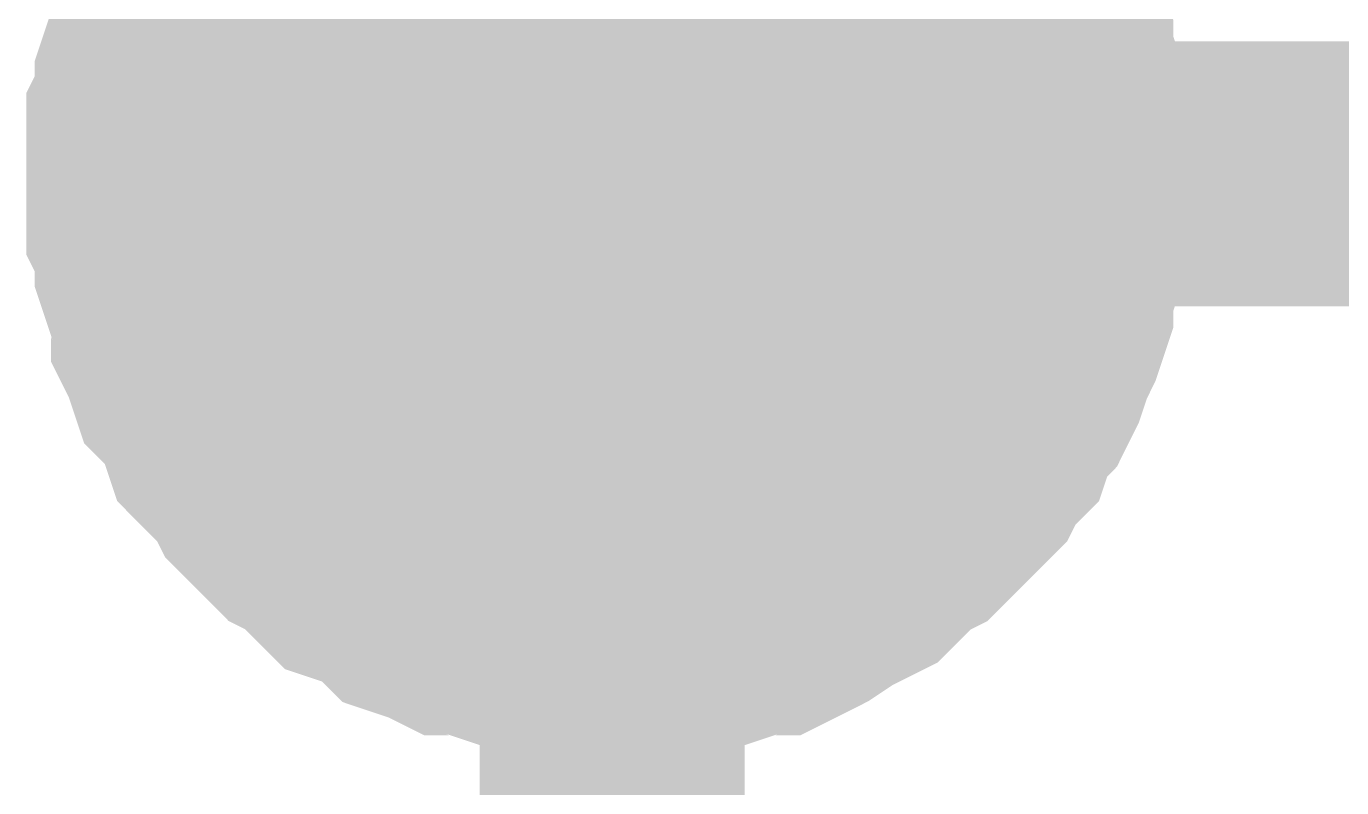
# Model space of a CAD drawing. Header units: inches. Extents: x 0 to 15, y 0 to 9.5.
# Drawn here: x 10.7731 to 10.8317, y 4.7726 to 4.8065 of the extents above; entities that cross this region are included whole.
import ezdxf

# ---------------------------------------------------------------- set-up
doc = ezdxf.new("R2010")
doc.units = ezdxf.units.IN
doc.header["$MEASUREMENT"] = 0
doc.layers.add('Sheet', color=255, linetype='Continuous')

msp = doc.modelspace()

# ---------------------------------------------------------------- linework, layer by layer
at = {"layer": 'Sheet'}
for points in [[(10.799236, 4.599818, 0.0118, 0.0118, 0), (10.799236, 4.799938, 0.0118, 0.0118, 0), (10.799236, 4.999691, 0.0118, 0.0118, 0)], [(10.779048, 4.799938, 0.0118, 0.0118, 0), (10.779048, 4.80104, 0.0118, 0.0118, 0), (10.779048, 4.802141, 0.0118, 0.0118, 0), (10.779415, 4.802876, 0.0118, 0.0118, 0), (10.779415, 4.803977, 0.0118, 0.0118, 0), (10.779782, 4.805079, 0.0118, 0.0118, 0), (10.780149, 4.805813, 0.0118, 0.0118, 0), (10.780149, 4.806915, 0.0118, 0.0118, 0), (10.780516, 4.807649, 0.0118, 0.0118, 0), (10.780883, 4.808384, 0.0118, 0.0118, 0), (10.781617, 4.809485, 0.0118, 0.0118, 0), (10.781984, 4.81022, 0.0118, 0.0118, 0), (10.782351, 4.810954, 0.0118, 0.0118, 0), (10.783085, 4.811688, 0.0118, 0.0118, 0), (10.783819, 4.812423, 0.0118, 0.0118, 0)], [(10.779048, 4.799938, 0.0118, 0.0118, 0), (10.779048, 4.80104, 0.0118, 0.0118, 0), (10.779048, 4.802141, 0.0118, 0.0118, 0), (10.779415, 4.802876, 0.0118, 0.0118, 0), (10.779415, 4.803977, 0.0118, 0.0118, 0), (10.779782, 4.805079, 0.0118, 0.0118, 0), (10.780149, 4.805813, 0.0118, 0.0118, 0), (10.780149, 4.806915, 0.0118, 0.0118, 0), (10.780516, 4.807649, 0.0118, 0.0118, 0), (10.780883, 4.808384, 0.0118, 0.0118, 0), (10.781617, 4.809485, 0.0118, 0.0118, 0), (10.781984, 4.81022, 0.0118, 0.0118, 0), (10.782351, 4.810954, 0.0118, 0.0118, 0), (10.783085, 4.811688, 0.0118, 0.0118, 0), (10.783819, 4.812423, 0.0118, 0.0118, 0)], [(10.779048, 4.799938, 0.0118, 0.0118, 0), (10.779048, 4.80104, 0.0118, 0.0118, 0), (10.779048, 4.802141, 0.0118, 0.0118, 0), (10.779415, 4.802876, 0.0118, 0.0118, 0), (10.779415, 4.803977, 0.0118, 0.0118, 0), (10.779782, 4.805079, 0.0118, 0.0118, 0), (10.780149, 4.805813, 0.0118, 0.0118, 0), (10.780149, 4.806915, 0.0118, 0.0118, 0), (10.780516, 4.807649, 0.0118, 0.0118, 0), (10.780883, 4.808384, 0.0118, 0.0118, 0), (10.781617, 4.809485, 0.0118, 0.0118, 0), (10.781984, 4.81022, 0.0118, 0.0118, 0), (10.782351, 4.810954, 0.0118, 0.0118, 0), (10.783085, 4.811688, 0.0118, 0.0118, 0), (10.783819, 4.812423, 0.0118, 0.0118, 0)], [(10.779048, 4.799938, 0.0118, 0.0118, 0), (10.779048, 4.80104, 0.0118, 0.0118, 0), (10.779048, 4.802141, 0.0118, 0.0118, 0), (10.779415, 4.802876, 0.0118, 0.0118, 0), (10.779415, 4.803977, 0.0118, 0.0118, 0), (10.779782, 4.805079, 0.0118, 0.0118, 0), (10.780149, 4.805813, 0.0118, 0.0118, 0), (10.780149, 4.806915, 0.0118, 0.0118, 0), (10.780516, 4.807649, 0.0118, 0.0118, 0), (10.780883, 4.808384, 0.0118, 0.0118, 0), (10.781617, 4.809485, 0.0118, 0.0118, 0), (10.781984, 4.81022, 0.0118, 0.0118, 0), (10.782351, 4.810954, 0.0118, 0.0118, 0), (10.783085, 4.811688, 0.0118, 0.0118, 0), (10.783819, 4.812423, 0.0118, 0.0118, 0)], [(10.814653, 4.812423, 0.0118, 0.0118, 0), (10.815021, 4.811688, 0.0118, 0.0118, 0), (10.815755, 4.810954, 0.0118, 0.0118, 0), (10.816122, 4.81022, 0.0118, 0.0118, 0), (10.816856, 4.809485, 0.0118, 0.0118, 0), (10.817223, 4.808384, 0.0118, 0.0118, 0), (10.81759, 4.807649, 0.0118, 0.0118, 0), (10.817957, 4.806915, 0.0118, 0.0118, 0), (10.818324, 4.805813, 0.0118, 0.0118, 0), (10.818324, 4.805079, 0.0118, 0.0118, 0), (10.818691, 4.803977, 0.0118, 0.0118, 0), (10.818691, 4.802876, 0.0118, 0.0118, 0), (10.819058, 4.802141, 0.0118, 0.0118, 0), (10.819058, 4.80104, 0.0118, 0.0118, 0), (10.819058, 4.799938, 0.0118, 0.0118, 0)], [(10.814653, 4.812423, 0.0118, 0.0118, 0), (10.815021, 4.811688, 0.0118, 0.0118, 0), (10.815755, 4.810954, 0.0118, 0.0118, 0), (10.816122, 4.81022, 0.0118, 0.0118, 0), (10.816856, 4.809485, 0.0118, 0.0118, 0), (10.817223, 4.808384, 0.0118, 0.0118, 0), (10.81759, 4.807649, 0.0118, 0.0118, 0), (10.817957, 4.806915, 0.0118, 0.0118, 0), (10.818324, 4.805813, 0.0118, 0.0118, 0), (10.818324, 4.805079, 0.0118, 0.0118, 0), (10.818691, 4.803977, 0.0118, 0.0118, 0), (10.818691, 4.802876, 0.0118, 0.0118, 0), (10.819058, 4.802141, 0.0118, 0.0118, 0), (10.819058, 4.80104, 0.0118, 0.0118, 0), (10.819058, 4.799938, 0.0118, 0.0118, 0)], [(10.814653, 4.812423, 0.0118, 0.0118, 0), (10.815021, 4.811688, 0.0118, 0.0118, 0), (10.815755, 4.810954, 0.0118, 0.0118, 0), (10.816122, 4.81022, 0.0118, 0.0118, 0), (10.816856, 4.809485, 0.0118, 0.0118, 0), (10.817223, 4.808384, 0.0118, 0.0118, 0), (10.81759, 4.807649, 0.0118, 0.0118, 0), (10.817957, 4.806915, 0.0118, 0.0118, 0), (10.818324, 4.805813, 0.0118, 0.0118, 0), (10.818324, 4.805079, 0.0118, 0.0118, 0), (10.818691, 4.803977, 0.0118, 0.0118, 0), (10.818691, 4.802876, 0.0118, 0.0118, 0), (10.819058, 4.802141, 0.0118, 0.0118, 0), (10.819058, 4.80104, 0.0118, 0.0118, 0), (10.819058, 4.799938, 0.0118, 0.0118, 0)], [(10.814653, 4.812423, 0.0118, 0.0118, 0), (10.815021, 4.811688, 0.0118, 0.0118, 0), (10.815755, 4.810954, 0.0118, 0.0118, 0), (10.816122, 4.81022, 0.0118, 0.0118, 0), (10.816856, 4.809485, 0.0118, 0.0118, 0), (10.817223, 4.808384, 0.0118, 0.0118, 0), (10.81759, 4.807649, 0.0118, 0.0118, 0), (10.817957, 4.806915, 0.0118, 0.0118, 0), (10.818324, 4.805813, 0.0118, 0.0118, 0), (10.818324, 4.805079, 0.0118, 0.0118, 0), (10.818691, 4.803977, 0.0118, 0.0118, 0), (10.818691, 4.802876, 0.0118, 0.0118, 0), (10.819058, 4.802141, 0.0118, 0.0118, 0), (10.819058, 4.80104, 0.0118, 0.0118, 0), (10.819058, 4.799938, 0.0118, 0.0118, 0)], [(10.779048, 4.799938, 0.0039, 0.0039, 0), (10.779048, 4.80104, 0.0039, 0.0039, 0), (10.779048, 4.802141, 0.0039, 0.0039, 0), (10.779415, 4.802876, 0.0039, 0.0039, 0), (10.779415, 4.803977, 0.0039, 0.0039, 0), (10.779782, 4.805079, 0.0039, 0.0039, 0), (10.780149, 4.805813, 0.0039, 0.0039, 0), (10.780149, 4.806915, 0.0039, 0.0039, 0), (10.780516, 4.807649, 0.0039, 0.0039, 0), (10.780883, 4.808384, 0.0039, 0.0039, 0), (10.781617, 4.809485, 0.0039, 0.0039, 0)], [(10.779048, 4.799938, 0.0039, 0.0039, 0), (10.779048, 4.80104, 0.0039, 0.0039, 0), (10.779048, 4.802141, 0.0039, 0.0039, 0), (10.779415, 4.802876, 0.0039, 0.0039, 0), (10.779415, 4.803977, 0.0039, 0.0039, 0), (10.779782, 4.805079, 0.0039, 0.0039, 0), (10.780149, 4.805813, 0.0039, 0.0039, 0), (10.780149, 4.806915, 0.0039, 0.0039, 0), (10.780516, 4.807649, 0.0039, 0.0039, 0), (10.780883, 4.808384, 0.0039, 0.0039, 0), (10.781617, 4.809485, 0.0039, 0.0039, 0)], [(10.779048, 4.799938, 0.0039, 0.0039, 0), (10.779048, 4.80104, 0.0039, 0.0039, 0), (10.779048, 4.802141, 0.0039, 0.0039, 0), (10.779415, 4.802876, 0.0039, 0.0039, 0), (10.779415, 4.803977, 0.0039, 0.0039, 0), (10.779782, 4.805079, 0.0039, 0.0039, 0), (10.780149, 4.805813, 0.0039, 0.0039, 0), (10.780149, 4.806915, 0.0039, 0.0039, 0), (10.780516, 4.807649, 0.0039, 0.0039, 0), (10.780883, 4.808384, 0.0039, 0.0039, 0), (10.781617, 4.809485, 0.0039, 0.0039, 0)], [(10.779048, 4.799938, 0.0039, 0.0039, 0), (10.779048, 4.80104, 0.0039, 0.0039, 0), (10.779048, 4.802141, 0.0039, 0.0039, 0), (10.779415, 4.802876, 0.0039, 0.0039, 0), (10.779415, 4.803977, 0.0039, 0.0039, 0), (10.779782, 4.805079, 0.0039, 0.0039, 0), (10.780149, 4.805813, 0.0039, 0.0039, 0), (10.780149, 4.806915, 0.0039, 0.0039, 0), (10.780516, 4.807649, 0.0039, 0.0039, 0), (10.780883, 4.808384, 0.0039, 0.0039, 0), (10.781617, 4.809485, 0.0039, 0.0039, 0)], [(10.816856, 4.809485, 0.0039, 0.0039, 0), (10.817223, 4.808384, 0.0039, 0.0039, 0), (10.81759, 4.807649, 0.0039, 0.0039, 0), (10.817957, 4.806915, 0.0039, 0.0039, 0), (10.818324, 4.805813, 0.0039, 0.0039, 0), (10.818324, 4.805079, 0.0039, 0.0039, 0), (10.818691, 4.803977, 0.0039, 0.0039, 0), (10.818691, 4.802876, 0.0039, 0.0039, 0), (10.819058, 4.802141, 0.0039, 0.0039, 0), (10.819058, 4.80104, 0.0039, 0.0039, 0), (10.819058, 4.799938, 0.0039, 0.0039, 0)], [(10.816856, 4.809485, 0.0039, 0.0039, 0), (10.817223, 4.808384, 0.0039, 0.0039, 0), (10.81759, 4.807649, 0.0039, 0.0039, 0), (10.817957, 4.806915, 0.0039, 0.0039, 0), (10.818324, 4.805813, 0.0039, 0.0039, 0), (10.818324, 4.805079, 0.0039, 0.0039, 0), (10.818691, 4.803977, 0.0039, 0.0039, 0), (10.818691, 4.802876, 0.0039, 0.0039, 0), (10.819058, 4.802141, 0.0039, 0.0039, 0), (10.819058, 4.80104, 0.0039, 0.0039, 0), (10.819058, 4.799938, 0.0039, 0.0039, 0)], [(10.816856, 4.809485, 0.0039, 0.0039, 0), (10.817223, 4.808384, 0.0039, 0.0039, 0), (10.81759, 4.807649, 0.0039, 0.0039, 0), (10.817957, 4.806915, 0.0039, 0.0039, 0), (10.818324, 4.805813, 0.0039, 0.0039, 0), (10.818324, 4.805079, 0.0039, 0.0039, 0), (10.818691, 4.803977, 0.0039, 0.0039, 0), (10.818691, 4.802876, 0.0039, 0.0039, 0), (10.819058, 4.802141, 0.0039, 0.0039, 0), (10.819058, 4.80104, 0.0039, 0.0039, 0), (10.819058, 4.799938, 0.0039, 0.0039, 0)], [(10.816856, 4.809485, 0.0039, 0.0039, 0), (10.817223, 4.808384, 0.0039, 0.0039, 0), (10.81759, 4.807649, 0.0039, 0.0039, 0), (10.817957, 4.806915, 0.0039, 0.0039, 0), (10.818324, 4.805813, 0.0039, 0.0039, 0), (10.818324, 4.805079, 0.0039, 0.0039, 0), (10.818691, 4.803977, 0.0039, 0.0039, 0), (10.818691, 4.802876, 0.0039, 0.0039, 0), (10.819058, 4.802141, 0.0039, 0.0039, 0), (10.819058, 4.80104, 0.0039, 0.0039, 0), (10.819058, 4.799938, 0.0039, 0.0039, 0)], [(10.799236, 4.779743, 0.0118, 0.0118, 0), (10.798135, 4.779743, 0.0118, 0.0118, 0), (10.797034, 4.779743, 0.0118, 0.0118, 0), (10.7963, 4.78011, 0.0118, 0.0118, 0), (10.795199, 4.78011, 0.0118, 0.0118, 0), (10.794097, 4.780477, 0.0118, 0.0118, 0), (10.793363, 4.780844, 0.0118, 0.0118, 0), (10.792262, 4.780844, 0.0118, 0.0118, 0), (10.791528, 4.781211, 0.0118, 0.0118, 0), (10.790427, 4.781579, 0.0118, 0.0118, 0), (10.789693, 4.782313, 0.0118, 0.0118, 0), (10.788958, 4.78268, 0.0118, 0.0118, 0), (10.787857, 4.783047, 0.0118, 0.0118, 0), (10.787123, 4.783782, 0.0118, 0.0118, 0), (10.786389, 4.784516, 0.0118, 0.0118, 0), (10.785655, 4.784883, 0.0118, 0.0118, 0), (10.784921, 4.785618, 0.0118, 0.0118, 0), (10.784187, 4.786352, 0.0118, 0.0118, 0), (10.783819, 4.787086, 0.0118, 0.0118, 0), (10.783085, 4.787821, 0.0118, 0.0118, 0), (10.782351, 4.788555, 0.0118, 0.0118, 0), (10.781984, 4.789657, 0.0118, 0.0118, 0), (10.781617, 4.790391, 0.0118, 0.0118, 0), (10.780883, 4.791126, 0.0118, 0.0118, 0), (10.780516, 4.792227, 0.0118, 0.0118, 0), (10.780149, 4.792962, 0.0118, 0.0118, 0), (10.780149, 4.794063, 0.0118, 0.0118, 0), (10.779782, 4.794797, 0.0118, 0.0118, 0), (10.779415, 4.795899, 0.0118, 0.0118, 0), (10.779415, 4.797001, 0.0118, 0.0118, 0), (10.779048, 4.797735, 0.0118, 0.0118, 0), (10.779048, 4.798837, 0.0118, 0.0118, 0), (10.779048, 4.799938, 0.0118, 0.0118, 0)], [(10.779048, 4.799938, 0.0118, 0.0118, 0), (10.779048, 4.799938, 0.0118, 0.0118, 0)], [(10.799236, 4.779743, 0.0118, 0.0118, 0), (10.798135, 4.779743, 0.0118, 0.0118, 0), (10.797034, 4.779743, 0.0118, 0.0118, 0), (10.7963, 4.78011, 0.0118, 0.0118, 0), (10.795199, 4.78011, 0.0118, 0.0118, 0), (10.794097, 4.780477, 0.0118, 0.0118, 0), (10.793363, 4.780844, 0.0118, 0.0118, 0), (10.792262, 4.780844, 0.0118, 0.0118, 0), (10.791528, 4.781211, 0.0118, 0.0118, 0), (10.790427, 4.781579, 0.0118, 0.0118, 0), (10.789693, 4.782313, 0.0118, 0.0118, 0), (10.788958, 4.78268, 0.0118, 0.0118, 0), (10.787857, 4.783047, 0.0118, 0.0118, 0), (10.787123, 4.783782, 0.0118, 0.0118, 0), (10.786389, 4.784516, 0.0118, 0.0118, 0), (10.785655, 4.784883, 0.0118, 0.0118, 0), (10.784921, 4.785618, 0.0118, 0.0118, 0), (10.784187, 4.786352, 0.0118, 0.0118, 0), (10.783819, 4.787086, 0.0118, 0.0118, 0), (10.783085, 4.787821, 0.0118, 0.0118, 0), (10.782351, 4.788555, 0.0118, 0.0118, 0), (10.781984, 4.789657, 0.0118, 0.0118, 0), (10.781617, 4.790391, 0.0118, 0.0118, 0), (10.780883, 4.791126, 0.0118, 0.0118, 0), (10.780516, 4.792227, 0.0118, 0.0118, 0), (10.780149, 4.792962, 0.0118, 0.0118, 0), (10.780149, 4.794063, 0.0118, 0.0118, 0), (10.779782, 4.794797, 0.0118, 0.0118, 0), (10.779415, 4.795899, 0.0118, 0.0118, 0), (10.779415, 4.797001, 0.0118, 0.0118, 0), (10.779048, 4.797735, 0.0118, 0.0118, 0), (10.779048, 4.798837, 0.0118, 0.0118, 0), (10.779048, 4.799938, 0.0118, 0.0118, 0)], [(10.779048, 4.799938, 0.0118, 0.0118, 0), (10.779048, 4.799938, 0.0118, 0.0118, 0)], [(10.799236, 4.779743, 0.0118, 0.0118, 0), (10.798135, 4.779743, 0.0118, 0.0118, 0), (10.797034, 4.779743, 0.0118, 0.0118, 0), (10.7963, 4.78011, 0.0118, 0.0118, 0), (10.795199, 4.78011, 0.0118, 0.0118, 0), (10.794097, 4.780477, 0.0118, 0.0118, 0), (10.793363, 4.780844, 0.0118, 0.0118, 0), (10.792262, 4.780844, 0.0118, 0.0118, 0), (10.791528, 4.781211, 0.0118, 0.0118, 0), (10.790427, 4.781579, 0.0118, 0.0118, 0), (10.789693, 4.782313, 0.0118, 0.0118, 0), (10.788958, 4.78268, 0.0118, 0.0118, 0), (10.787857, 4.783047, 0.0118, 0.0118, 0), (10.787123, 4.783782, 0.0118, 0.0118, 0), (10.786389, 4.784516, 0.0118, 0.0118, 0), (10.785655, 4.784883, 0.0118, 0.0118, 0), (10.784921, 4.785618, 0.0118, 0.0118, 0), (10.784187, 4.786352, 0.0118, 0.0118, 0), (10.783819, 4.787086, 0.0118, 0.0118, 0), (10.783085, 4.787821, 0.0118, 0.0118, 0), (10.782351, 4.788555, 0.0118, 0.0118, 0), (10.781984, 4.789657, 0.0118, 0.0118, 0), (10.781617, 4.790391, 0.0118, 0.0118, 0), (10.780883, 4.791126, 0.0118, 0.0118, 0), (10.780516, 4.792227, 0.0118, 0.0118, 0), (10.780149, 4.792962, 0.0118, 0.0118, 0), (10.780149, 4.794063, 0.0118, 0.0118, 0), (10.779782, 4.794797, 0.0118, 0.0118, 0), (10.779415, 4.795899, 0.0118, 0.0118, 0), (10.779415, 4.797001, 0.0118, 0.0118, 0), (10.779048, 4.797735, 0.0118, 0.0118, 0), (10.779048, 4.798837, 0.0118, 0.0118, 0), (10.779048, 4.799938, 0.0118, 0.0118, 0)], [(10.779048, 4.799938, 0.0118, 0.0118, 0), (10.779048, 4.799938, 0.0118, 0.0118, 0)], [(10.799236, 4.779743, 0.0118, 0.0118, 0), (10.798135, 4.779743, 0.0118, 0.0118, 0), (10.797034, 4.779743, 0.0118, 0.0118, 0), (10.7963, 4.78011, 0.0118, 0.0118, 0), (10.795199, 4.78011, 0.0118, 0.0118, 0), (10.794097, 4.780477, 0.0118, 0.0118, 0), (10.793363, 4.780844, 0.0118, 0.0118, 0), (10.792262, 4.780844, 0.0118, 0.0118, 0), (10.791528, 4.781211, 0.0118, 0.0118, 0), (10.790427, 4.781579, 0.0118, 0.0118, 0), (10.789693, 4.782313, 0.0118, 0.0118, 0), (10.788958, 4.78268, 0.0118, 0.0118, 0), (10.787857, 4.783047, 0.0118, 0.0118, 0), (10.787123, 4.783782, 0.0118, 0.0118, 0), (10.786389, 4.784516, 0.0118, 0.0118, 0), (10.785655, 4.784883, 0.0118, 0.0118, 0), (10.784921, 4.785618, 0.0118, 0.0118, 0), (10.784187, 4.786352, 0.0118, 0.0118, 0), (10.783819, 4.787086, 0.0118, 0.0118, 0), (10.783085, 4.787821, 0.0118, 0.0118, 0), (10.782351, 4.788555, 0.0118, 0.0118, 0), (10.781984, 4.789657, 0.0118, 0.0118, 0), (10.781617, 4.790391, 0.0118, 0.0118, 0), (10.780883, 4.791126, 0.0118, 0.0118, 0), (10.780516, 4.792227, 0.0118, 0.0118, 0), (10.780149, 4.792962, 0.0118, 0.0118, 0), (10.780149, 4.794063, 0.0118, 0.0118, 0), (10.779782, 4.794797, 0.0118, 0.0118, 0), (10.779415, 4.795899, 0.0118, 0.0118, 0), (10.779415, 4.797001, 0.0118, 0.0118, 0), (10.779048, 4.797735, 0.0118, 0.0118, 0), (10.779048, 4.798837, 0.0118, 0.0118, 0), (10.779048, 4.799938, 0.0118, 0.0118, 0)], [(10.779048, 4.799938, 0.0118, 0.0118, 0), (10.779048, 4.799938, 0.0118, 0.0118, 0)], [(11.498874, 4.799938, 0.0118, 0.0118, 0), (10.799236, 4.799938, 0.0118, 0.0118, 0)], [(10.819058, 4.799938, 0.0118, 0.0118, 0), (10.819058, 4.798837, 0.0118, 0.0118, 0), (10.819058, 4.797735, 0.0118, 0.0118, 0), (10.818691, 4.797001, 0.0118, 0.0118, 0), (10.818691, 4.795899, 0.0118, 0.0118, 0), (10.818324, 4.794797, 0.0118, 0.0118, 0), (10.818324, 4.794063, 0.0118, 0.0118, 0), (10.817957, 4.792962, 0.0118, 0.0118, 0), (10.81759, 4.792227, 0.0118, 0.0118, 0), (10.817223, 4.791126, 0.0118, 0.0118, 0), (10.816856, 4.790391, 0.0118, 0.0118, 0), (10.816122, 4.789657, 0.0118, 0.0118, 0), (10.815755, 4.788555, 0.0118, 0.0118, 0), (10.815021, 4.787821, 0.0118, 0.0118, 0), (10.814653, 4.787086, 0.0118, 0.0118, 0), (10.813919, 4.786352, 0.0118, 0.0118, 0), (10.813185, 4.785618, 0.0118, 0.0118, 0), (10.812451, 4.784883, 0.0118, 0.0118, 0), (10.811717, 4.784516, 0.0118, 0.0118, 0), (10.810983, 4.783782, 0.0118, 0.0118, 0), (10.810249, 4.783047, 0.0118, 0.0118, 0), (10.809514, 4.78268, 0.0118, 0.0118, 0), (10.80878, 4.782313, 0.0118, 0.0118, 0), (10.807679, 4.781579, 0.0118, 0.0118, 0), (10.806945, 4.781211, 0.0118, 0.0118, 0), (10.806211, 4.780844, 0.0118, 0.0118, 0), (10.80511, 4.780844, 0.0118, 0.0118, 0), (10.804375, 4.780477, 0.0118, 0.0118, 0), (10.803274, 4.78011, 0.0118, 0.0118, 0), (10.802173, 4.78011, 0.0118, 0.0118, 0), (10.801439, 4.779743, 0.0118, 0.0118, 0), (10.800338, 4.779743, 0.0118, 0.0118, 0), (10.799236, 4.779743, 0.0118, 0.0118, 0)], [(10.819058, 4.799938, 0.0118, 0.0118, 0), (10.819058, 4.798837, 0.0118, 0.0118, 0), (10.819058, 4.797735, 0.0118, 0.0118, 0), (10.818691, 4.797001, 0.0118, 0.0118, 0), (10.818691, 4.795899, 0.0118, 0.0118, 0), (10.818324, 4.794797, 0.0118, 0.0118, 0), (10.818324, 4.794063, 0.0118, 0.0118, 0), (10.817957, 4.792962, 0.0118, 0.0118, 0), (10.81759, 4.792227, 0.0118, 0.0118, 0), (10.817223, 4.791126, 0.0118, 0.0118, 0), (10.816856, 4.790391, 0.0118, 0.0118, 0), (10.816122, 4.789657, 0.0118, 0.0118, 0), (10.815755, 4.788555, 0.0118, 0.0118, 0), (10.815021, 4.787821, 0.0118, 0.0118, 0), (10.814653, 4.787086, 0.0118, 0.0118, 0), (10.813919, 4.786352, 0.0118, 0.0118, 0), (10.813185, 4.785618, 0.0118, 0.0118, 0), (10.812451, 4.784883, 0.0118, 0.0118, 0), (10.811717, 4.784516, 0.0118, 0.0118, 0), (10.810983, 4.783782, 0.0118, 0.0118, 0), (10.810249, 4.783047, 0.0118, 0.0118, 0), (10.809514, 4.78268, 0.0118, 0.0118, 0), (10.80878, 4.782313, 0.0118, 0.0118, 0), (10.807679, 4.781579, 0.0118, 0.0118, 0), (10.806945, 4.781211, 0.0118, 0.0118, 0), (10.806211, 4.780844, 0.0118, 0.0118, 0), (10.80511, 4.780844, 0.0118, 0.0118, 0), (10.804375, 4.780477, 0.0118, 0.0118, 0), (10.803274, 4.78011, 0.0118, 0.0118, 0), (10.802173, 4.78011, 0.0118, 0.0118, 0), (10.801439, 4.779743, 0.0118, 0.0118, 0), (10.800338, 4.779743, 0.0118, 0.0118, 0), (10.799236, 4.779743, 0.0118, 0.0118, 0)], [(10.819058, 4.799938, 0.0118, 0.0118, 0), (10.819058, 4.798837, 0.0118, 0.0118, 0), (10.819058, 4.797735, 0.0118, 0.0118, 0), (10.818691, 4.797001, 0.0118, 0.0118, 0), (10.818691, 4.795899, 0.0118, 0.0118, 0), (10.818324, 4.794797, 0.0118, 0.0118, 0), (10.818324, 4.794063, 0.0118, 0.0118, 0), (10.817957, 4.792962, 0.0118, 0.0118, 0), (10.81759, 4.792227, 0.0118, 0.0118, 0), (10.817223, 4.791126, 0.0118, 0.0118, 0), (10.816856, 4.790391, 0.0118, 0.0118, 0), (10.816122, 4.789657, 0.0118, 0.0118, 0), (10.815755, 4.788555, 0.0118, 0.0118, 0), (10.815021, 4.787821, 0.0118, 0.0118, 0), (10.814653, 4.787086, 0.0118, 0.0118, 0), (10.813919, 4.786352, 0.0118, 0.0118, 0), (10.813185, 4.785618, 0.0118, 0.0118, 0), (10.812451, 4.784883, 0.0118, 0.0118, 0), (10.811717, 4.784516, 0.0118, 0.0118, 0), (10.810983, 4.783782, 0.0118, 0.0118, 0), (10.810249, 4.783047, 0.0118, 0.0118, 0), (10.809514, 4.78268, 0.0118, 0.0118, 0), (10.80878, 4.782313, 0.0118, 0.0118, 0), (10.807679, 4.781579, 0.0118, 0.0118, 0), (10.806945, 4.781211, 0.0118, 0.0118, 0), (10.806211, 4.780844, 0.0118, 0.0118, 0), (10.80511, 4.780844, 0.0118, 0.0118, 0), (10.804375, 4.780477, 0.0118, 0.0118, 0), (10.803274, 4.78011, 0.0118, 0.0118, 0), (10.802173, 4.78011, 0.0118, 0.0118, 0), (10.801439, 4.779743, 0.0118, 0.0118, 0), (10.800338, 4.779743, 0.0118, 0.0118, 0), (10.799236, 4.779743, 0.0118, 0.0118, 0)], [(10.819058, 4.799938, 0.0118, 0.0118, 0), (10.819058, 4.798837, 0.0118, 0.0118, 0), (10.819058, 4.797735, 0.0118, 0.0118, 0), (10.818691, 4.797001, 0.0118, 0.0118, 0), (10.818691, 4.795899, 0.0118, 0.0118, 0), (10.818324, 4.794797, 0.0118, 0.0118, 0), (10.818324, 4.794063, 0.0118, 0.0118, 0), (10.817957, 4.792962, 0.0118, 0.0118, 0), (10.81759, 4.792227, 0.0118, 0.0118, 0), (10.817223, 4.791126, 0.0118, 0.0118, 0), (10.816856, 4.790391, 0.0118, 0.0118, 0), (10.816122, 4.789657, 0.0118, 0.0118, 0), (10.815755, 4.788555, 0.0118, 0.0118, 0), (10.815021, 4.787821, 0.0118, 0.0118, 0), (10.814653, 4.787086, 0.0118, 0.0118, 0), (10.813919, 4.786352, 0.0118, 0.0118, 0), (10.813185, 4.785618, 0.0118, 0.0118, 0), (10.812451, 4.784883, 0.0118, 0.0118, 0), (10.811717, 4.784516, 0.0118, 0.0118, 0), (10.810983, 4.783782, 0.0118, 0.0118, 0), (10.810249, 4.783047, 0.0118, 0.0118, 0), (10.809514, 4.78268, 0.0118, 0.0118, 0), (10.80878, 4.782313, 0.0118, 0.0118, 0), (10.807679, 4.781579, 0.0118, 0.0118, 0), (10.806945, 4.781211, 0.0118, 0.0118, 0), (10.806211, 4.780844, 0.0118, 0.0118, 0), (10.80511, 4.780844, 0.0118, 0.0118, 0), (10.804375, 4.780477, 0.0118, 0.0118, 0), (10.803274, 4.78011, 0.0118, 0.0118, 0), (10.802173, 4.78011, 0.0118, 0.0118, 0), (10.801439, 4.779743, 0.0118, 0.0118, 0), (10.800338, 4.779743, 0.0118, 0.0118, 0), (10.799236, 4.779743, 0.0118, 0.0118, 0)], [(10.819058, 4.799938, 0.0118, 0.0118, 0), (10.819058, 4.799938, 0.0118, 0.0118, 0), (10.819058, 4.799938, 0.0118, 0.0118, 0), (10.819058, 4.799938, 0.0118, 0.0118, 0), (10.819058, 4.799938, 0.0118, 0.0118, 0), (10.819058, 4.799938, 0.0118, 0.0118, 0), (10.819058, 4.799938, 0.0118, 0.0118, 0), (10.819058, 4.799938, 0.0118, 0.0118, 0), (10.819058, 4.799938, 0.0118, 0.0118, 0), (10.819058, 4.799938, 0.0118, 0.0118, 0), (10.819058, 4.799938, 0.0118, 0.0118, 0), (10.819058, 4.799938, 0.0118, 0.0118, 0), (10.819058, 4.799938, 0.0118, 0.0118, 0), (10.819058, 4.799938, 0.0118, 0.0118, 0), (10.819058, 4.799938, 0.0118, 0.0118, 0), (10.819058, 4.799938, 0.0118, 0.0118, 0), (10.819058, 4.799938, 0.0118, 0.0118, 0), (10.819058, 4.799938, 0.0118, 0.0118, 0), (10.819058, 4.799938, 0.0118, 0.0118, 0), (10.819058, 4.799938, 0.0118, 0.0118, 0), (10.819058, 4.799938, 0.0118, 0.0118, 0), (10.819058, 4.799938, 0.0118, 0.0118, 0), (10.819058, 4.799938, 0.0118, 0.0118, 0), (10.819058, 4.799938, 0.0118, 0.0118, 0), (10.819058, 4.799938, 0.0118, 0.0118, 0), (10.819058, 4.799938, 0.0118, 0.0118, 0), (10.819058, 4.799938, 0.0118, 0.0118, 0), (10.819058, 4.799938, 0.0118, 0.0118, 0), (10.819058, 4.799938, 0.0118, 0.0118, 0), (10.819058, 4.799938, 0.0118, 0.0118, 0), (10.819058, 4.799938, 0.0118, 0.0118, 0), (10.819058, 4.799938, 0.0118, 0.0118, 0), (10.819058, 4.799938, 0.0118, 0.0118, 0)], [(10.819058, 4.799938, 0.0118, 0.0118, 0), (10.819058, 4.799938, 0.0118, 0.0118, 0)], [(10.819058, 4.799938, 0.0118, 0.0118, 0), (10.819058, 4.799938, 0.0118, 0.0118, 0), (10.819058, 4.799938, 0.0118, 0.0118, 0), (10.819058, 4.799938, 0.0118, 0.0118, 0), (10.819058, 4.799938, 0.0118, 0.0118, 0), (10.819058, 4.799938, 0.0118, 0.0118, 0), (10.819058, 4.799938, 0.0118, 0.0118, 0), (10.819058, 4.799938, 0.0118, 0.0118, 0), (10.819058, 4.799938, 0.0118, 0.0118, 0), (10.819058, 4.799938, 0.0118, 0.0118, 0), (10.819058, 4.799938, 0.0118, 0.0118, 0), (10.819058, 4.799938, 0.0118, 0.0118, 0), (10.819058, 4.799938, 0.0118, 0.0118, 0), (10.819058, 4.799938, 0.0118, 0.0118, 0), (10.819058, 4.799938, 0.0118, 0.0118, 0), (10.819058, 4.799938, 0.0118, 0.0118, 0), (10.819058, 4.799938, 0.0118, 0.0118, 0), (10.819058, 4.799938, 0.0118, 0.0118, 0), (10.819058, 4.799938, 0.0118, 0.0118, 0), (10.819058, 4.799938, 0.0118, 0.0118, 0), (10.819058, 4.799938, 0.0118, 0.0118, 0), (10.819058, 4.799938, 0.0118, 0.0118, 0), (10.819058, 4.799938, 0.0118, 0.0118, 0), (10.819058, 4.799938, 0.0118, 0.0118, 0), (10.819058, 4.799938, 0.0118, 0.0118, 0), (10.819058, 4.799938, 0.0118, 0.0118, 0), (10.819058, 4.799938, 0.0118, 0.0118, 0), (10.819058, 4.799938, 0.0118, 0.0118, 0), (10.819058, 4.799938, 0.0118, 0.0118, 0), (10.819058, 4.799938, 0.0118, 0.0118, 0), (10.819058, 4.799938, 0.0118, 0.0118, 0), (10.819058, 4.799938, 0.0118, 0.0118, 0), (10.819058, 4.799938, 0.0118, 0.0118, 0)], [(10.819058, 4.799938, 0.0118, 0.0118, 0), (10.819058, 4.799938, 0.0118, 0.0118, 0)], [(10.819058, 4.799938, 0.0118, 0.0118, 0), (10.819058, 4.799938, 0.0118, 0.0118, 0), (10.819058, 4.799938, 0.0118, 0.0118, 0), (10.819058, 4.799938, 0.0118, 0.0118, 0), (10.819058, 4.799938, 0.0118, 0.0118, 0), (10.819058, 4.799938, 0.0118, 0.0118, 0), (10.819058, 4.799938, 0.0118, 0.0118, 0), (10.819058, 4.799938, 0.0118, 0.0118, 0), (10.819058, 4.799938, 0.0118, 0.0118, 0), (10.819058, 4.799938, 0.0118, 0.0118, 0), (10.819058, 4.799938, 0.0118, 0.0118, 0), (10.819058, 4.799938, 0.0118, 0.0118, 0), (10.819058, 4.799938, 0.0118, 0.0118, 0), (10.819058, 4.799938, 0.0118, 0.0118, 0), (10.819058, 4.799938, 0.0118, 0.0118, 0), (10.819058, 4.799938, 0.0118, 0.0118, 0), (10.819058, 4.799938, 0.0118, 0.0118, 0), (10.819058, 4.799938, 0.0118, 0.0118, 0), (10.819058, 4.799938, 0.0118, 0.0118, 0), (10.819058, 4.799938, 0.0118, 0.0118, 0), (10.819058, 4.799938, 0.0118, 0.0118, 0), (10.819058, 4.799938, 0.0118, 0.0118, 0), (10.819058, 4.799938, 0.0118, 0.0118, 0), (10.819058, 4.799938, 0.0118, 0.0118, 0), (10.819058, 4.799938, 0.0118, 0.0118, 0), (10.819058, 4.799938, 0.0118, 0.0118, 0), (10.819058, 4.799938, 0.0118, 0.0118, 0), (10.819058, 4.799938, 0.0118, 0.0118, 0), (10.819058, 4.799938, 0.0118, 0.0118, 0), (10.819058, 4.799938, 0.0118, 0.0118, 0), (10.819058, 4.799938, 0.0118, 0.0118, 0), (10.819058, 4.799938, 0.0118, 0.0118, 0), (10.819058, 4.799938, 0.0118, 0.0118, 0)], [(10.819058, 4.799938, 0.0118, 0.0118, 0), (10.819058, 4.799938, 0.0118, 0.0118, 0)], [(10.819058, 4.799938, 0.0118, 0.0118, 0), (10.819058, 4.799938, 0.0118, 0.0118, 0), (10.819058, 4.799938, 0.0118, 0.0118, 0), (10.819058, 4.799938, 0.0118, 0.0118, 0), (10.819058, 4.799938, 0.0118, 0.0118, 0), (10.819058, 4.799938, 0.0118, 0.0118, 0), (10.819058, 4.799938, 0.0118, 0.0118, 0), (10.819058, 4.799938, 0.0118, 0.0118, 0), (10.819058, 4.799938, 0.0118, 0.0118, 0), (10.819058, 4.799938, 0.0118, 0.0118, 0), (10.819058, 4.799938, 0.0118, 0.0118, 0), (10.819058, 4.799938, 0.0118, 0.0118, 0), (10.819058, 4.799938, 0.0118, 0.0118, 0), (10.819058, 4.799938, 0.0118, 0.0118, 0), (10.819058, 4.799938, 0.0118, 0.0118, 0), (10.819058, 4.799938, 0.0118, 0.0118, 0), (10.819058, 4.799938, 0.0118, 0.0118, 0), (10.819058, 4.799938, 0.0118, 0.0118, 0), (10.819058, 4.799938, 0.0118, 0.0118, 0), (10.819058, 4.799938, 0.0118, 0.0118, 0), (10.819058, 4.799938, 0.0118, 0.0118, 0), (10.819058, 4.799938, 0.0118, 0.0118, 0), (10.819058, 4.799938, 0.0118, 0.0118, 0), (10.819058, 4.799938, 0.0118, 0.0118, 0), (10.819058, 4.799938, 0.0118, 0.0118, 0), (10.819058, 4.799938, 0.0118, 0.0118, 0), (10.819058, 4.799938, 0.0118, 0.0118, 0), (10.819058, 4.799938, 0.0118, 0.0118, 0), (10.819058, 4.799938, 0.0118, 0.0118, 0), (10.819058, 4.799938, 0.0118, 0.0118, 0), (10.819058, 4.799938, 0.0118, 0.0118, 0), (10.819058, 4.799938, 0.0118, 0.0118, 0), (10.819058, 4.799938, 0.0118, 0.0118, 0)], [(10.819058, 4.799938, 0.0118, 0.0118, 0), (10.819058, 4.799938, 0.0118, 0.0118, 0)], [(10.799236, 4.779743, 0.0039, 0.0039, 0), (10.798135, 4.779743, 0.0039, 0.0039, 0), (10.797034, 4.779743, 0.0039, 0.0039, 0), (10.7963, 4.78011, 0.0039, 0.0039, 0), (10.795199, 4.78011, 0.0039, 0.0039, 0), (10.794097, 4.780477, 0.0039, 0.0039, 0), (10.793363, 4.780844, 0.0039, 0.0039, 0), (10.792262, 4.780844, 0.0039, 0.0039, 0), (10.791528, 4.781211, 0.0039, 0.0039, 0), (10.790427, 4.781579, 0.0039, 0.0039, 0), (10.789693, 4.782313, 0.0039, 0.0039, 0), (10.788958, 4.78268, 0.0039, 0.0039, 0), (10.787857, 4.783047, 0.0039, 0.0039, 0), (10.787123, 4.783782, 0.0039, 0.0039, 0), (10.786389, 4.784516, 0.0039, 0.0039, 0), (10.785655, 4.784883, 0.0039, 0.0039, 0), (10.784921, 4.785618, 0.0039, 0.0039, 0), (10.784187, 4.786352, 0.0039, 0.0039, 0), (10.783819, 4.787086, 0.0039, 0.0039, 0), (10.783085, 4.787821, 0.0039, 0.0039, 0), (10.782351, 4.788555, 0.0039, 0.0039, 0), (10.781984, 4.789657, 0.0039, 0.0039, 0), (10.781617, 4.790391, 0.0039, 0.0039, 0), (10.780883, 4.791126, 0.0039, 0.0039, 0), (10.780516, 4.792227, 0.0039, 0.0039, 0), (10.780149, 4.792962, 0.0039, 0.0039, 0), (10.780149, 4.794063, 0.0039, 0.0039, 0), (10.779782, 4.794797, 0.0039, 0.0039, 0), (10.779415, 4.795899, 0.0039, 0.0039, 0), (10.779415, 4.797001, 0.0039, 0.0039, 0), (10.779048, 4.797735, 0.0039, 0.0039, 0), (10.779048, 4.798837, 0.0039, 0.0039, 0), (10.779048, 4.799938, 0.0039, 0.0039, 0)], [(10.779048, 4.799938, 0.0039, 0.0039, 0), (10.779048, 4.799938, 0.0039, 0.0039, 0)], [(10.799236, 4.779743, 0.0039, 0.0039, 0), (10.798135, 4.779743, 0.0039, 0.0039, 0), (10.797034, 4.779743, 0.0039, 0.0039, 0), (10.7963, 4.78011, 0.0039, 0.0039, 0), (10.795199, 4.78011, 0.0039, 0.0039, 0), (10.794097, 4.780477, 0.0039, 0.0039, 0), (10.793363, 4.780844, 0.0039, 0.0039, 0), (10.792262, 4.780844, 0.0039, 0.0039, 0), (10.791528, 4.781211, 0.0039, 0.0039, 0), (10.790427, 4.781579, 0.0039, 0.0039, 0), (10.789693, 4.782313, 0.0039, 0.0039, 0), (10.788958, 4.78268, 0.0039, 0.0039, 0), (10.787857, 4.783047, 0.0039, 0.0039, 0), (10.787123, 4.783782, 0.0039, 0.0039, 0), (10.786389, 4.784516, 0.0039, 0.0039, 0), (10.785655, 4.784883, 0.0039, 0.0039, 0), (10.784921, 4.785618, 0.0039, 0.0039, 0), (10.784187, 4.786352, 0.0039, 0.0039, 0), (10.783819, 4.787086, 0.0039, 0.0039, 0), (10.783085, 4.787821, 0.0039, 0.0039, 0), (10.782351, 4.788555, 0.0039, 0.0039, 0), (10.781984, 4.789657, 0.0039, 0.0039, 0), (10.781617, 4.790391, 0.0039, 0.0039, 0), (10.780883, 4.791126, 0.0039, 0.0039, 0), (10.780516, 4.792227, 0.0039, 0.0039, 0), (10.780149, 4.792962, 0.0039, 0.0039, 0), (10.780149, 4.794063, 0.0039, 0.0039, 0), (10.779782, 4.794797, 0.0039, 0.0039, 0), (10.779415, 4.795899, 0.0039, 0.0039, 0), (10.779415, 4.797001, 0.0039, 0.0039, 0), (10.779048, 4.797735, 0.0039, 0.0039, 0), (10.779048, 4.798837, 0.0039, 0.0039, 0), (10.779048, 4.799938, 0.0039, 0.0039, 0)], [(10.779048, 4.799938, 0.0039, 0.0039, 0), (10.779048, 4.799938, 0.0039, 0.0039, 0)], [(10.799236, 4.779743, 0.0039, 0.0039, 0), (10.798135, 4.779743, 0.0039, 0.0039, 0), (10.797034, 4.779743, 0.0039, 0.0039, 0), (10.7963, 4.78011, 0.0039, 0.0039, 0), (10.795199, 4.78011, 0.0039, 0.0039, 0), (10.794097, 4.780477, 0.0039, 0.0039, 0), (10.793363, 4.780844, 0.0039, 0.0039, 0), (10.792262, 4.780844, 0.0039, 0.0039, 0), (10.791528, 4.781211, 0.0039, 0.0039, 0), (10.790427, 4.781579, 0.0039, 0.0039, 0), (10.789693, 4.782313, 0.0039, 0.0039, 0), (10.788958, 4.78268, 0.0039, 0.0039, 0), (10.787857, 4.783047, 0.0039, 0.0039, 0), (10.787123, 4.783782, 0.0039, 0.0039, 0), (10.786389, 4.784516, 0.0039, 0.0039, 0), (10.785655, 4.784883, 0.0039, 0.0039, 0), (10.784921, 4.785618, 0.0039, 0.0039, 0), (10.784187, 4.786352, 0.0039, 0.0039, 0), (10.783819, 4.787086, 0.0039, 0.0039, 0), (10.783085, 4.787821, 0.0039, 0.0039, 0), (10.782351, 4.788555, 0.0039, 0.0039, 0), (10.781984, 4.789657, 0.0039, 0.0039, 0), (10.781617, 4.790391, 0.0039, 0.0039, 0), (10.780883, 4.791126, 0.0039, 0.0039, 0), (10.780516, 4.792227, 0.0039, 0.0039, 0), (10.780149, 4.792962, 0.0039, 0.0039, 0), (10.780149, 4.794063, 0.0039, 0.0039, 0), (10.779782, 4.794797, 0.0039, 0.0039, 0), (10.779415, 4.795899, 0.0039, 0.0039, 0), (10.779415, 4.797001, 0.0039, 0.0039, 0), (10.779048, 4.797735, 0.0039, 0.0039, 0), (10.779048, 4.798837, 0.0039, 0.0039, 0), (10.779048, 4.799938, 0.0039, 0.0039, 0)], [(10.779048, 4.799938, 0.0039, 0.0039, 0), (10.779048, 4.799938, 0.0039, 0.0039, 0)], [(10.799236, 4.779743, 0.0039, 0.0039, 0), (10.798135, 4.779743, 0.0039, 0.0039, 0), (10.797034, 4.779743, 0.0039, 0.0039, 0), (10.7963, 4.78011, 0.0039, 0.0039, 0), (10.795199, 4.78011, 0.0039, 0.0039, 0), (10.794097, 4.780477, 0.0039, 0.0039, 0), (10.793363, 4.780844, 0.0039, 0.0039, 0), (10.792262, 4.780844, 0.0039, 0.0039, 0), (10.791528, 4.781211, 0.0039, 0.0039, 0), (10.790427, 4.781579, 0.0039, 0.0039, 0), (10.789693, 4.782313, 0.0039, 0.0039, 0), (10.788958, 4.78268, 0.0039, 0.0039, 0), (10.787857, 4.783047, 0.0039, 0.0039, 0), (10.787123, 4.783782, 0.0039, 0.0039, 0), (10.786389, 4.784516, 0.0039, 0.0039, 0), (10.785655, 4.784883, 0.0039, 0.0039, 0), (10.784921, 4.785618, 0.0039, 0.0039, 0), (10.784187, 4.786352, 0.0039, 0.0039, 0), (10.783819, 4.787086, 0.0039, 0.0039, 0), (10.783085, 4.787821, 0.0039, 0.0039, 0), (10.782351, 4.788555, 0.0039, 0.0039, 0), (10.781984, 4.789657, 0.0039, 0.0039, 0), (10.781617, 4.790391, 0.0039, 0.0039, 0), (10.780883, 4.791126, 0.0039, 0.0039, 0), (10.780516, 4.792227, 0.0039, 0.0039, 0), (10.780149, 4.792962, 0.0039, 0.0039, 0), (10.780149, 4.794063, 0.0039, 0.0039, 0), (10.779782, 4.794797, 0.0039, 0.0039, 0), (10.779415, 4.795899, 0.0039, 0.0039, 0), (10.779415, 4.797001, 0.0039, 0.0039, 0), (10.779048, 4.797735, 0.0039, 0.0039, 0), (10.779048, 4.798837, 0.0039, 0.0039, 0), (10.779048, 4.799938, 0.0039, 0.0039, 0)], [(10.779048, 4.799938, 0.0039, 0.0039, 0), (10.779048, 4.799938, 0.0039, 0.0039, 0)], [(10.819058, 4.799938, 0.0039, 0.0039, 0), (10.819058, 4.798837, 0.0039, 0.0039, 0), (10.819058, 4.797735, 0.0039, 0.0039, 0), (10.818691, 4.797001, 0.0039, 0.0039, 0), (10.818691, 4.795899, 0.0039, 0.0039, 0), (10.818324, 4.794797, 0.0039, 0.0039, 0), (10.818324, 4.794063, 0.0039, 0.0039, 0), (10.817957, 4.792962, 0.0039, 0.0039, 0), (10.81759, 4.792227, 0.0039, 0.0039, 0), (10.817223, 4.791126, 0.0039, 0.0039, 0), (10.816856, 4.790391, 0.0039, 0.0039, 0), (10.816122, 4.789657, 0.0039, 0.0039, 0), (10.815755, 4.788555, 0.0039, 0.0039, 0), (10.815021, 4.787821, 0.0039, 0.0039, 0), (10.814653, 4.787086, 0.0039, 0.0039, 0), (10.813919, 4.786352, 0.0039, 0.0039, 0), (10.813185, 4.785618, 0.0039, 0.0039, 0), (10.812451, 4.784883, 0.0039, 0.0039, 0), (10.811717, 4.784516, 0.0039, 0.0039, 0), (10.810983, 4.783782, 0.0039, 0.0039, 0), (10.810249, 4.783047, 0.0039, 0.0039, 0), (10.809514, 4.78268, 0.0039, 0.0039, 0), (10.80878, 4.782313, 0.0039, 0.0039, 0), (10.807679, 4.781579, 0.0039, 0.0039, 0), (10.806945, 4.781211, 0.0039, 0.0039, 0), (10.806211, 4.780844, 0.0039, 0.0039, 0), (10.80511, 4.780844, 0.0039, 0.0039, 0), (10.804375, 4.780477, 0.0039, 0.0039, 0), (10.803274, 4.78011, 0.0039, 0.0039, 0), (10.802173, 4.78011, 0.0039, 0.0039, 0), (10.801439, 4.779743, 0.0039, 0.0039, 0), (10.800338, 4.779743, 0.0039, 0.0039, 0), (10.799236, 4.779743, 0.0039, 0.0039, 0)], [(10.819058, 4.799938, 0.0039, 0.0039, 0), (10.819058, 4.798837, 0.0039, 0.0039, 0), (10.819058, 4.797735, 0.0039, 0.0039, 0), (10.818691, 4.797001, 0.0039, 0.0039, 0), (10.818691, 4.795899, 0.0039, 0.0039, 0), (10.818324, 4.794797, 0.0039, 0.0039, 0), (10.818324, 4.794063, 0.0039, 0.0039, 0), (10.817957, 4.792962, 0.0039, 0.0039, 0), (10.81759, 4.792227, 0.0039, 0.0039, 0), (10.817223, 4.791126, 0.0039, 0.0039, 0), (10.816856, 4.790391, 0.0039, 0.0039, 0), (10.816122, 4.789657, 0.0039, 0.0039, 0), (10.815755, 4.788555, 0.0039, 0.0039, 0), (10.815021, 4.787821, 0.0039, 0.0039, 0), (10.814653, 4.787086, 0.0039, 0.0039, 0), (10.813919, 4.786352, 0.0039, 0.0039, 0), (10.813185, 4.785618, 0.0039, 0.0039, 0), (10.812451, 4.784883, 0.0039, 0.0039, 0), (10.811717, 4.784516, 0.0039, 0.0039, 0), (10.810983, 4.783782, 0.0039, 0.0039, 0), (10.810249, 4.783047, 0.0039, 0.0039, 0), (10.809514, 4.78268, 0.0039, 0.0039, 0), (10.80878, 4.782313, 0.0039, 0.0039, 0), (10.807679, 4.781579, 0.0039, 0.0039, 0), (10.806945, 4.781211, 0.0039, 0.0039, 0), (10.806211, 4.780844, 0.0039, 0.0039, 0), (10.80511, 4.780844, 0.0039, 0.0039, 0), (10.804375, 4.780477, 0.0039, 0.0039, 0), (10.803274, 4.78011, 0.0039, 0.0039, 0), (10.802173, 4.78011, 0.0039, 0.0039, 0), (10.801439, 4.779743, 0.0039, 0.0039, 0), (10.800338, 4.779743, 0.0039, 0.0039, 0), (10.799236, 4.779743, 0.0039, 0.0039, 0)], [(10.819058, 4.799938, 0.0039, 0.0039, 0), (10.819058, 4.798837, 0.0039, 0.0039, 0), (10.819058, 4.797735, 0.0039, 0.0039, 0), (10.818691, 4.797001, 0.0039, 0.0039, 0), (10.818691, 4.795899, 0.0039, 0.0039, 0), (10.818324, 4.794797, 0.0039, 0.0039, 0), (10.818324, 4.794063, 0.0039, 0.0039, 0), (10.817957, 4.792962, 0.0039, 0.0039, 0), (10.81759, 4.792227, 0.0039, 0.0039, 0), (10.817223, 4.791126, 0.0039, 0.0039, 0), (10.816856, 4.790391, 0.0039, 0.0039, 0), (10.816122, 4.789657, 0.0039, 0.0039, 0), (10.815755, 4.788555, 0.0039, 0.0039, 0), (10.815021, 4.787821, 0.0039, 0.0039, 0), (10.814653, 4.787086, 0.0039, 0.0039, 0), (10.813919, 4.786352, 0.0039, 0.0039, 0), (10.813185, 4.785618, 0.0039, 0.0039, 0), (10.812451, 4.784883, 0.0039, 0.0039, 0), (10.811717, 4.784516, 0.0039, 0.0039, 0), (10.810983, 4.783782, 0.0039, 0.0039, 0), (10.810249, 4.783047, 0.0039, 0.0039, 0), (10.809514, 4.78268, 0.0039, 0.0039, 0), (10.80878, 4.782313, 0.0039, 0.0039, 0), (10.807679, 4.781579, 0.0039, 0.0039, 0), (10.806945, 4.781211, 0.0039, 0.0039, 0), (10.806211, 4.780844, 0.0039, 0.0039, 0), (10.80511, 4.780844, 0.0039, 0.0039, 0), (10.804375, 4.780477, 0.0039, 0.0039, 0), (10.803274, 4.78011, 0.0039, 0.0039, 0), (10.802173, 4.78011, 0.0039, 0.0039, 0), (10.801439, 4.779743, 0.0039, 0.0039, 0), (10.800338, 4.779743, 0.0039, 0.0039, 0), (10.799236, 4.779743, 0.0039, 0.0039, 0)], [(10.819058, 4.799938, 0.0039, 0.0039, 0), (10.819058, 4.798837, 0.0039, 0.0039, 0), (10.819058, 4.797735, 0.0039, 0.0039, 0), (10.818691, 4.797001, 0.0039, 0.0039, 0), (10.818691, 4.795899, 0.0039, 0.0039, 0), (10.818324, 4.794797, 0.0039, 0.0039, 0), (10.818324, 4.794063, 0.0039, 0.0039, 0), (10.817957, 4.792962, 0.0039, 0.0039, 0), (10.81759, 4.792227, 0.0039, 0.0039, 0), (10.817223, 4.791126, 0.0039, 0.0039, 0), (10.816856, 4.790391, 0.0039, 0.0039, 0), (10.816122, 4.789657, 0.0039, 0.0039, 0), (10.815755, 4.788555, 0.0039, 0.0039, 0), (10.815021, 4.787821, 0.0039, 0.0039, 0), (10.814653, 4.787086, 0.0039, 0.0039, 0), (10.813919, 4.786352, 0.0039, 0.0039, 0), (10.813185, 4.785618, 0.0039, 0.0039, 0), (10.812451, 4.784883, 0.0039, 0.0039, 0), (10.811717, 4.784516, 0.0039, 0.0039, 0), (10.810983, 4.783782, 0.0039, 0.0039, 0), (10.810249, 4.783047, 0.0039, 0.0039, 0), (10.809514, 4.78268, 0.0039, 0.0039, 0), (10.80878, 4.782313, 0.0039, 0.0039, 0), (10.807679, 4.781579, 0.0039, 0.0039, 0), (10.806945, 4.781211, 0.0039, 0.0039, 0), (10.806211, 4.780844, 0.0039, 0.0039, 0), (10.80511, 4.780844, 0.0039, 0.0039, 0), (10.804375, 4.780477, 0.0039, 0.0039, 0), (10.803274, 4.78011, 0.0039, 0.0039, 0), (10.802173, 4.78011, 0.0039, 0.0039, 0), (10.801439, 4.779743, 0.0039, 0.0039, 0), (10.800338, 4.779743, 0.0039, 0.0039, 0), (10.799236, 4.779743, 0.0039, 0.0039, 0)], [(10.819058, 4.799938, 0.0039, 0.0039, 0), (10.819058, 4.799938, 0.0039, 0.0039, 0), (10.819058, 4.799938, 0.0039, 0.0039, 0), (10.819058, 4.799938, 0.0039, 0.0039, 0), (10.819058, 4.799938, 0.0039, 0.0039, 0), (10.819058, 4.799938, 0.0039, 0.0039, 0), (10.819058, 4.799938, 0.0039, 0.0039, 0), (10.819058, 4.799938, 0.0039, 0.0039, 0), (10.819058, 4.799938, 0.0039, 0.0039, 0), (10.819058, 4.799938, 0.0039, 0.0039, 0), (10.819058, 4.799938, 0.0039, 0.0039, 0), (10.819058, 4.799938, 0.0039, 0.0039, 0), (10.819058, 4.799938, 0.0039, 0.0039, 0), (10.819058, 4.799938, 0.0039, 0.0039, 0), (10.819058, 4.799938, 0.0039, 0.0039, 0), (10.819058, 4.799938, 0.0039, 0.0039, 0), (10.819058, 4.799938, 0.0039, 0.0039, 0), (10.819058, 4.799938, 0.0039, 0.0039, 0), (10.819058, 4.799938, 0.0039, 0.0039, 0), (10.819058, 4.799938, 0.0039, 0.0039, 0), (10.819058, 4.799938, 0.0039, 0.0039, 0), (10.819058, 4.799938, 0.0039, 0.0039, 0), (10.819058, 4.799938, 0.0039, 0.0039, 0), (10.819058, 4.799938, 0.0039, 0.0039, 0), (10.819058, 4.799938, 0.0039, 0.0039, 0), (10.819058, 4.799938, 0.0039, 0.0039, 0), (10.819058, 4.799938, 0.0039, 0.0039, 0), (10.819058, 4.799938, 0.0039, 0.0039, 0), (10.819058, 4.799938, 0.0039, 0.0039, 0), (10.819058, 4.799938, 0.0039, 0.0039, 0), (10.819058, 4.799938, 0.0039, 0.0039, 0), (10.819058, 4.799938, 0.0039, 0.0039, 0), (10.819058, 4.799938, 0.0039, 0.0039, 0)], [(10.819058, 4.799938, 0.0039, 0.0039, 0), (10.819058, 4.799938, 0.0039, 0.0039, 0)], [(10.819058, 4.799938, 0.0039, 0.0039, 0), (10.819058, 4.799938, 0.0039, 0.0039, 0), (10.819058, 4.799938, 0.0039, 0.0039, 0), (10.819058, 4.799938, 0.0039, 0.0039, 0), (10.819058, 4.799938, 0.0039, 0.0039, 0), (10.819058, 4.799938, 0.0039, 0.0039, 0), (10.819058, 4.799938, 0.0039, 0.0039, 0), (10.819058, 4.799938, 0.0039, 0.0039, 0), (10.819058, 4.799938, 0.0039, 0.0039, 0), (10.819058, 4.799938, 0.0039, 0.0039, 0), (10.819058, 4.799938, 0.0039, 0.0039, 0), (10.819058, 4.799938, 0.0039, 0.0039, 0), (10.819058, 4.799938, 0.0039, 0.0039, 0), (10.819058, 4.799938, 0.0039, 0.0039, 0), (10.819058, 4.799938, 0.0039, 0.0039, 0), (10.819058, 4.799938, 0.0039, 0.0039, 0), (10.819058, 4.799938, 0.0039, 0.0039, 0), (10.819058, 4.799938, 0.0039, 0.0039, 0), (10.819058, 4.799938, 0.0039, 0.0039, 0), (10.819058, 4.799938, 0.0039, 0.0039, 0), (10.819058, 4.799938, 0.0039, 0.0039, 0), (10.819058, 4.799938, 0.0039, 0.0039, 0), (10.819058, 4.799938, 0.0039, 0.0039, 0), (10.819058, 4.799938, 0.0039, 0.0039, 0), (10.819058, 4.799938, 0.0039, 0.0039, 0), (10.819058, 4.799938, 0.0039, 0.0039, 0), (10.819058, 4.799938, 0.0039, 0.0039, 0), (10.819058, 4.799938, 0.0039, 0.0039, 0), (10.819058, 4.799938, 0.0039, 0.0039, 0), (10.819058, 4.799938, 0.0039, 0.0039, 0), (10.819058, 4.799938, 0.0039, 0.0039, 0), (10.819058, 4.799938, 0.0039, 0.0039, 0), (10.819058, 4.799938, 0.0039, 0.0039, 0)], [(10.819058, 4.799938, 0.0039, 0.0039, 0), (10.819058, 4.799938, 0.0039, 0.0039, 0)], [(10.819058, 4.799938, 0.0039, 0.0039, 0), (10.819058, 4.799938, 0.0039, 0.0039, 0), (10.819058, 4.799938, 0.0039, 0.0039, 0), (10.819058, 4.799938, 0.0039, 0.0039, 0), (10.819058, 4.799938, 0.0039, 0.0039, 0), (10.819058, 4.799938, 0.0039, 0.0039, 0), (10.819058, 4.799938, 0.0039, 0.0039, 0), (10.819058, 4.799938, 0.0039, 0.0039, 0), (10.819058, 4.799938, 0.0039, 0.0039, 0), (10.819058, 4.799938, 0.0039, 0.0039, 0), (10.819058, 4.799938, 0.0039, 0.0039, 0), (10.819058, 4.799938, 0.0039, 0.0039, 0), (10.819058, 4.799938, 0.0039, 0.0039, 0), (10.819058, 4.799938, 0.0039, 0.0039, 0), (10.819058, 4.799938, 0.0039, 0.0039, 0), (10.819058, 4.799938, 0.0039, 0.0039, 0), (10.819058, 4.799938, 0.0039, 0.0039, 0), (10.819058, 4.799938, 0.0039, 0.0039, 0), (10.819058, 4.799938, 0.0039, 0.0039, 0), (10.819058, 4.799938, 0.0039, 0.0039, 0), (10.819058, 4.799938, 0.0039, 0.0039, 0), (10.819058, 4.799938, 0.0039, 0.0039, 0), (10.819058, 4.799938, 0.0039, 0.0039, 0), (10.819058, 4.799938, 0.0039, 0.0039, 0), (10.819058, 4.799938, 0.0039, 0.0039, 0), (10.819058, 4.799938, 0.0039, 0.0039, 0), (10.819058, 4.799938, 0.0039, 0.0039, 0), (10.819058, 4.799938, 0.0039, 0.0039, 0), (10.819058, 4.799938, 0.0039, 0.0039, 0), (10.819058, 4.799938, 0.0039, 0.0039, 0), (10.819058, 4.799938, 0.0039, 0.0039, 0), (10.819058, 4.799938, 0.0039, 0.0039, 0), (10.819058, 4.799938, 0.0039, 0.0039, 0)], [(10.819058, 4.799938, 0.0039, 0.0039, 0), (10.819058, 4.799938, 0.0039, 0.0039, 0)], [(10.819058, 4.799938, 0.0039, 0.0039, 0), (10.819058, 4.799938, 0.0039, 0.0039, 0), (10.819058, 4.799938, 0.0039, 0.0039, 0), (10.819058, 4.799938, 0.0039, 0.0039, 0), (10.819058, 4.799938, 0.0039, 0.0039, 0), (10.819058, 4.799938, 0.0039, 0.0039, 0), (10.819058, 4.799938, 0.0039, 0.0039, 0), (10.819058, 4.799938, 0.0039, 0.0039, 0), (10.819058, 4.799938, 0.0039, 0.0039, 0), (10.819058, 4.799938, 0.0039, 0.0039, 0), (10.819058, 4.799938, 0.0039, 0.0039, 0), (10.819058, 4.799938, 0.0039, 0.0039, 0), (10.819058, 4.799938, 0.0039, 0.0039, 0), (10.819058, 4.799938, 0.0039, 0.0039, 0), (10.819058, 4.799938, 0.0039, 0.0039, 0), (10.819058, 4.799938, 0.0039, 0.0039, 0), (10.819058, 4.799938, 0.0039, 0.0039, 0), (10.819058, 4.799938, 0.0039, 0.0039, 0), (10.819058, 4.799938, 0.0039, 0.0039, 0), (10.819058, 4.799938, 0.0039, 0.0039, 0), (10.819058, 4.799938, 0.0039, 0.0039, 0), (10.819058, 4.799938, 0.0039, 0.0039, 0), (10.819058, 4.799938, 0.0039, 0.0039, 0), (10.819058, 4.799938, 0.0039, 0.0039, 0), (10.819058, 4.799938, 0.0039, 0.0039, 0), (10.819058, 4.799938, 0.0039, 0.0039, 0), (10.819058, 4.799938, 0.0039, 0.0039, 0), (10.819058, 4.799938, 0.0039, 0.0039, 0), (10.819058, 4.799938, 0.0039, 0.0039, 0), (10.819058, 4.799938, 0.0039, 0.0039, 0), (10.819058, 4.799938, 0.0039, 0.0039, 0), (10.819058, 4.799938, 0.0039, 0.0039, 0), (10.819058, 4.799938, 0.0039, 0.0039, 0)], [(10.819058, 4.799938, 0.0039, 0.0039, 0), (10.819058, 4.799938, 0.0039, 0.0039, 0)]]:
    msp.add_lwpolyline(points, format="xyseb", dxfattribs=at)
msp.add_lwpolyline([(10.79, 4.8, 0.02, 0.02, 1), (10.81, 4.8, 0.02, 0.02, 1)], format="xyseb", close=True, dxfattribs=at)

doc.saveas('drawing.dxf')
